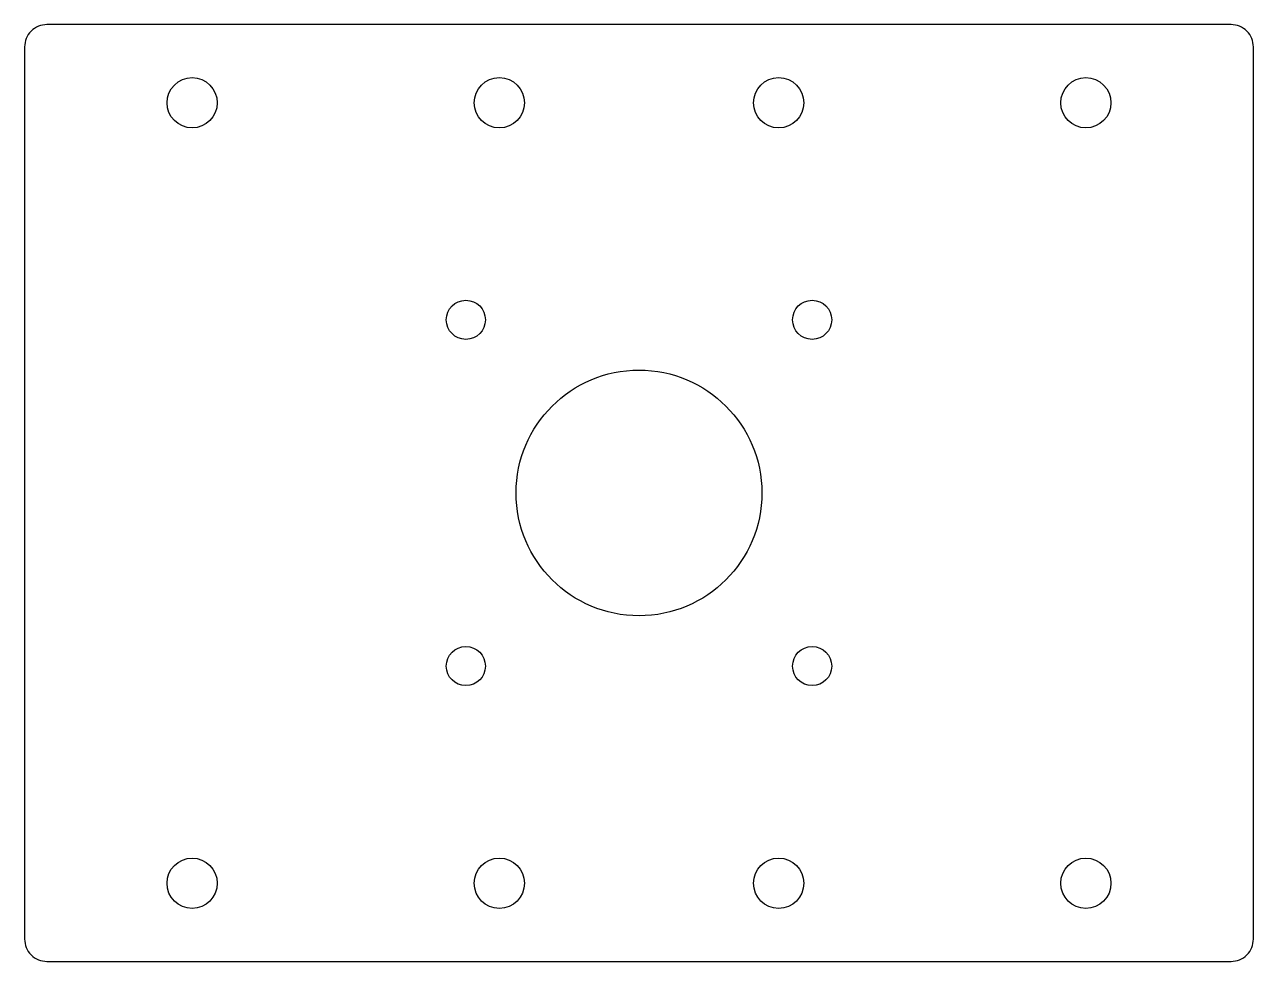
# Model space of a CAD drawing. Header units: millimetres. Extents: x -2 to 108, y 0 to 84.
import ezdxf

# ---------------------------------------------------------------- set-up
doc = ezdxf.new("R2010")
doc.units = ezdxf.units.MM

msp = doc.modelspace()

# ---------------------------------------------------------------- linework, layer by layer
msp.add_lwpolyline([(-2, 2, 0.414214), (0, 0), (106, 0, 0.414214), (108, 2), (108, 81.87, 0.414214), (106, 83.87), (0, 83.87, 0.414214), (-2, 81.87)], format="xyb", close=True)
for centre, radius in [((13, 76.87), 2.25), ((40.5, 76.87), 2.25), ((65.5, 76.87), 2.25), ((93, 76.87), 2.25), ((37.5, 57.44), 1.75), ((68.5, 57.44), 1.75), ((53, 41.94), 11), ((37.5, 26.44), 1.75), ((68.5, 26.44), 1.75), ((13, 7), 2.25), ((40.5, 7), 2.25), ((65.5, 7), 2.25), ((93, 7), 2.25)]:
    msp.add_circle(centre, radius)

doc.saveas('drawing.dxf')
